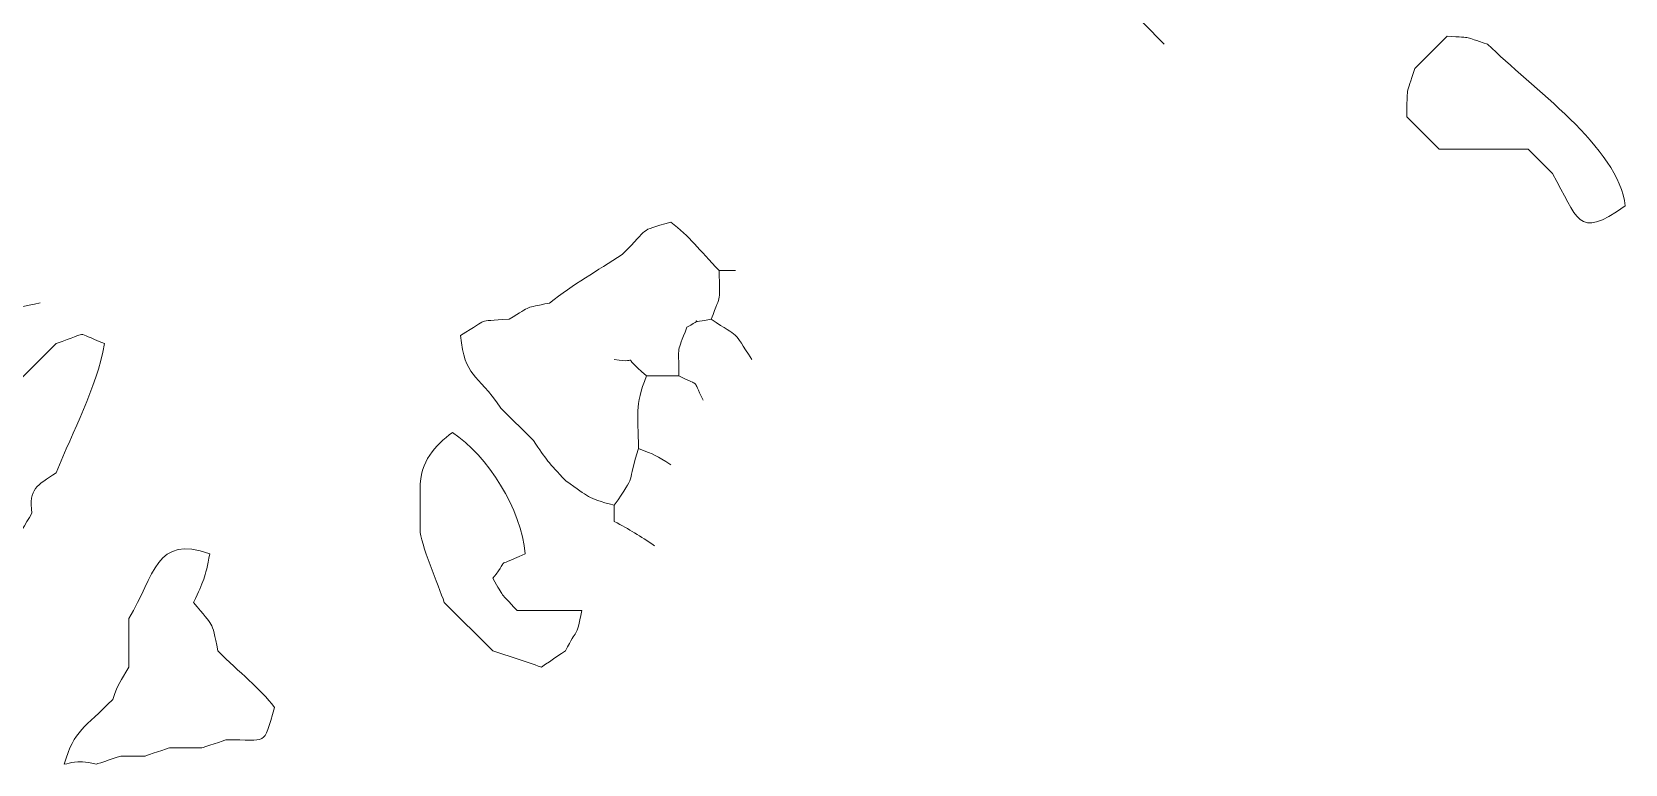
# Model space of a CAD drawing. Header units: centimetres. Extents: x -40.3 to 39, y -29.8 to 28.8.
# Drawn here: x 21.619 to 24.956, y -18.232 to -16.698 of the extents above; entities that cross this region are included whole.
import ezdxf

# ---------------------------------------------------------------- set-up
doc = ezdxf.new("R2010")
doc.units = ezdxf.units.CM
doc.header["$MEASUREMENT"] = 0
doc.layers.add('layer 1', color=7, linetype='Continuous')

msp = doc.modelspace()

# ---------------------------------------------------------------- linework, layer by layer
at = {"layer": 'layer 1', "color": 225, "lineweight": 0}
for points, knots in [([(23.99034, -15.09782), (23.99034, -15.09782), (23.99034, -15.19946), (23.99034, -15.19946), (23.99034, -15.19946), (23.99034, -15.19946), (23.92258, -15.26718), (23.92258, -15.26718), (23.92258, -15.26718), (23.92158, -15.26918), (23.89054, -15.31513), (23.88871, -15.31799), (23.88871, -15.31799), (23.88871, -15.31799), (23.75316, -15.45354), (23.75316, -15.45354), (23.75316, -15.45354), (23.75196, -15.45555), (23.72112, -15.5015), (23.71929, -15.50436), (23.71929, -15.50436), (23.71929, -15.50436), (23.58376, -15.63989), (23.58376, -15.63989), (23.58376, -15.63989), (23.52547, -15.72902), (23.47024, -15.81379), (23.43131, -15.91096), (23.43131, -15.91096), (23.43131, -15.91096), (23.43129, -15.97871), (23.43129, -15.97871), (23.43129, -15.97871), (23.54022, -15.98567), (23.70597, -15.97869), (23.83787, -15.97869), (23.83787, -15.97869), (23.89197, -15.99625), (23.96847, -16.019), (24.02419, -16.0295), (24.02419, -16.0295), (24.08899, -16.08205), (24.09714, -16.07347), (24.1428, -16.14811), (24.1428, -16.14811), (24.05849, -16.21465), (23.95173, -16.25414), (23.85479, -16.31753), (23.85479, -16.31753), (23.80393, -16.37263), (23.805, -16.37784), (23.77011, -16.43611), (23.77011, -16.43611), (23.77011, -16.50154), (23.76686, -16.46936), (23.75316, -16.50389), (23.75316, -16.50389), (23.8374, -16.56079), (23.91389, -16.64768), (23.99034, -16.72413)], [0, 0, 0, 0, 0.0625, 0.0625, 0.0625, 0.0625, 0.125, 0.125, 0.125, 0.125, 0.1875, 0.1875, 0.1875, 0.1875, 0.25, 0.25, 0.25, 0.25, 0.3125, 0.3125, 0.3125, 0.3125, 0.375, 0.375, 0.375, 0.375, 0.4375, 0.4375, 0.4375, 0.4375, 0.5, 0.5, 0.5, 0.5, 0.5625, 0.5625, 0.5625, 0.5625, 0.625, 0.625, 0.625, 0.625, 0.6875, 0.6875, 0.6875, 0.6875, 0.75, 0.75, 0.75, 0.75, 0.8125, 0.8125, 0.8125, 0.8125, 0.875, 0.875, 0.875, 0.875, 1, 1, 1, 1]), ([(24.95605, -17.06295), (24.85281, -17.13647), (24.85862, -17.08709), (24.80357, -16.99518), (24.80357, -16.99518), (24.80357, -16.99518), (24.75275, -16.94437), (24.75275, -16.94437), (24.75275, -16.94437), (24.75275, -16.94437), (24.56639, -16.94435), (24.56639, -16.94435), (24.56639, -16.94435), (24.56639, -16.94435), (24.49862, -16.87662), (24.49862, -16.87662), (24.49862, -16.87662), (24.50003, -16.80999), (24.49619, -16.83477), (24.51557, -16.77499), (24.51557, -16.77499), (24.51557, -16.77499), (24.58333, -16.7072), (24.58333, -16.7072), (24.58333, -16.7072), (24.64147, -16.71177), (24.61388, -16.70661), (24.668, -16.72417), (24.668, -16.72417), (24.75668, -16.81281), (24.94399, -16.94089), (24.95605, -17.06295)], [0, 0, 0, 0, 0.1111111, 0.1111111, 0.1111111, 0.1111111, 0.2222222, 0.2222222, 0.2222222, 0.2222222, 0.3333333, 0.3333333, 0.3333333, 0.3333333, 0.4444444, 0.4444444, 0.4444444, 0.4444444, 0.5555556, 0.5555556, 0.5555556, 0.5555556, 0.6666667, 0.6666667, 0.6666667, 0.6666667, 0.7777778, 0.7777778, 0.7777778, 0.7777778, 1, 1, 1, 1]), ([(21.40636, -17.18857), (21.42283, -17.13882), (21.42823, -17.15037), (21.43235, -17.09682), (21.43235, -17.09682), (21.34976, -17.06476), (21.3463, -17.08491), (21.26293, -17.11377), (21.26293, -17.11377), (21.22774, -17.07855), (21.23226, -17.09133), (21.21211, -17.07987), (21.21211, -17.07987), (21.21211, -17.07987), (21.14437, -17.07989), (21.14437, -17.07989), (21.14437, -17.07989), (21.11392, -17.10397), (21.10758, -17.11001), (21.07661, -17.13069), (21.07661, -17.13069), (21.07661, -17.13069), (20.99192, -17.2154), (20.99192, -17.2154), (20.99192, -17.2154), (20.97137, -17.24744), (20.96584, -17.25247), (20.9411, -17.28316), (20.9411, -17.28316), (20.93639, -17.34457), (20.92416, -17.34446), (20.92416, -17.40175), (20.92416, -17.40175), (20.92416, -17.44223), (20.94266, -17.47038), (20.95801, -17.50338), (20.95801, -17.50338), (20.99019, -17.56353), (21.02171, -17.59964), (21.05966, -17.65585), (21.05966, -17.65585), (21.05966, -17.65585), (21.11048, -17.70665), (21.11048, -17.70665), (21.11048, -17.70665), (21.15349, -17.77241), (21.19801, -17.84911), (21.24603, -17.90996), (21.24603, -17.90996), (21.28396, -17.93267), (21.31706, -17.96076), (21.36461, -17.96078), (21.36461, -17.96078), (21.39411, -17.96078), (21.4071, -17.9522), (21.43237, -17.94383), (21.43237, -17.94383), (21.43237, -17.94383), (21.53401, -17.8422), (21.53401, -17.8422), (21.53401, -17.8422), (21.56466, -17.79531), (21.59038, -17.75397), (21.6187, -17.70663), (21.6187, -17.70663), (21.61163, -17.65451), (21.62896, -17.64902), (21.66939, -17.62194), (21.66939, -17.62194), (21.70558, -17.5317), (21.75258, -17.44859), (21.77102, -17.35091), (21.77102, -17.35091), (21.70219, -17.32568), (21.74535, -17.32628), (21.66939, -17.35089), (21.66939, -17.35089), (21.66939, -17.35089), (21.5847, -17.43562), (21.5847, -17.43562), (21.5847, -17.43562), (21.56423, -17.46622), (21.55078, -17.48872), (21.53388, -17.52031), (21.53388, -17.52031), (21.56587, -17.63908), (21.56677, -17.67259), (21.48317, -17.70663), (21.48317, -17.70663), (21.45111, -17.68614), (21.44612, -17.68057), (21.41543, -17.65583), (21.41543, -17.65583), (21.41543, -17.65583), (21.41543, -17.52031), (21.41543, -17.52031), (21.41543, -17.52031), (21.45969, -17.45265), (21.49309, -17.39662), (21.55098, -17.33396), (21.55098, -17.33396), (21.55098, -17.33396), (21.55098, -17.28314), (21.55098, -17.28314), (21.55098, -17.28314), (21.58436, -17.27668), (21.60228, -17.27264), (21.63566, -17.26618)], [0, 0, 0, 0, 0.0357143, 0.0357143, 0.0357143, 0.0357143, 0.0714286, 0.0714286, 0.0714286, 0.0714286, 0.1071429, 0.1071429, 0.1071429, 0.1071429, 0.1428571, 0.1428571, 0.1428571, 0.1428571, 0.1785714, 0.1785714, 0.1785714, 0.1785714, 0.2142857, 0.2142857, 0.2142857, 0.2142857, 0.25, 0.25, 0.25, 0.25, 0.2857143, 0.2857143, 0.2857143, 0.2857143, 0.3214286, 0.3214286, 0.3214286, 0.3214286, 0.3571429, 0.3571429, 0.3571429, 0.3571429, 0.3928571, 0.3928571, 0.3928571, 0.3928571, 0.4285714, 0.4285714, 0.4285714, 0.4285714, 0.4642857, 0.4642857, 0.4642857, 0.4642857, 0.5, 0.5, 0.5, 0.5, 0.5357143, 0.5357143, 0.5357143, 0.5357143, 0.5714286, 0.5714286, 0.5714286, 0.5714286, 0.6071429, 0.6071429, 0.6071429, 0.6071429, 0.6428571, 0.6428571, 0.6428571, 0.6428571, 0.6785714, 0.6785714, 0.6785714, 0.6785714, 0.7142857, 0.7142857, 0.7142857, 0.7142857, 0.75, 0.75, 0.75, 0.75, 0.7857143, 0.7857143, 0.7857143, 0.7857143, 0.8214286, 0.8214286, 0.8214286, 0.8214286, 0.8571429, 0.8571429, 0.8571429, 0.8571429, 0.8928571, 0.8928571, 0.8928571, 0.8928571, 0.9285714, 0.9285714, 0.9285714, 0.9285714, 1, 1, 1, 1]), ([(22.92313, -17.77446), (22.89238, -17.7539), (22.87044, -17.74046), (22.83842, -17.72366), (22.83842, -17.72366), (22.83842, -17.72366), (22.83842, -17.68979), (22.83842, -17.68979), (22.83842, -17.68979), (22.77749, -17.67357), (22.78991, -17.67368), (22.73679, -17.63895), (22.73679, -17.63895), (22.70012, -17.59913), (22.69679, -17.59535), (22.66905, -17.55426), (22.66905, -17.55426), (22.66905, -17.55426), (22.60126, -17.4865), (22.60126, -17.4865), (22.60126, -17.4865), (22.54936, -17.40969), (22.52545, -17.42409), (22.51657, -17.33405), (22.51657, -17.33405), (22.58237, -17.29608), (22.54323, -17.30589), (22.61823, -17.30013), (22.61823, -17.30013), (22.66917, -17.2701), (22.647, -17.27804), (22.70292, -17.26628), (22.70292, -17.26628), (22.75386, -17.22605), (22.80169, -17.19974), (22.85539, -17.16465), (22.85539, -17.16465), (22.91564, -17.1057), (22.88463, -17.11771), (22.95703, -17.09686), (22.95703, -17.09686), (22.99711, -17.12711), (23.01546, -17.15434), (23.05866, -17.19852)], [0, 0, 0, 0, 0.0833333, 0.0833333, 0.0833333, 0.0833333, 0.1666667, 0.1666667, 0.1666667, 0.1666667, 0.25, 0.25, 0.25, 0.25, 0.3333333, 0.3333333, 0.3333333, 0.3333333, 0.4166667, 0.4166667, 0.4166667, 0.4166667, 0.5, 0.5, 0.5, 0.5, 0.5833333, 0.5833333, 0.5833333, 0.5833333, 0.6666667, 0.6666667, 0.6666667, 0.6666667, 0.75, 0.75, 0.75, 0.75, 0.8333333, 0.8333333, 0.8333333, 0.8333333, 1, 1, 1, 1]), ([(23.04159, -17.30011), (23.0641, -17.24214), (23.05853, -17.2681), (23.05853, -17.19848), (23.05853, -17.19848), (23.05853, -17.19848), (23.0924, -17.19845), (23.0924, -17.19845)], [0, 0, 0, 0, 0.3333333, 0.3333333, 0.3333333, 0.3333333, 1, 1, 1, 1]), ([(23.02477, -17.46953), (22.99933, -17.42055), (23.02298, -17.44411), (22.97395, -17.41871), (22.97395, -17.41871), (22.97395, -17.34909), (22.96838, -17.37502), (22.99088, -17.31708), (22.99088, -17.31708), (23.03877, -17.29098), (22.97673, -17.31373), (23.04169, -17.30013), (23.04169, -17.30013), (23.10318, -17.34169), (23.08592, -17.32011), (23.12638, -17.38484)], [0, 0, 0, 0, 0.2, 0.2, 0.2, 0.2, 0.4, 0.4, 0.4, 0.4, 0.6, 0.6, 0.6, 0.6, 1, 1, 1, 1]), ([(22.8383, -17.38484), (22.90066, -17.39457), (22.84453, -17.36676), (22.90606, -17.41869), (22.90606, -17.41869), (22.90606, -17.41869), (22.97382, -17.41871), (22.97382, -17.41871)], [0, 0, 0, 0, 0.3333333, 0.3333333, 0.3333333, 0.3333333, 1, 1, 1, 1]), ([(22.73664, -17.99469), (22.73463, -17.9957), (22.6887, -18.02675), (22.68582, -18.02857), (22.68582, -18.02857), (22.65191, -18.01685), (22.6181, -18.00643), (22.58419, -17.99469), (22.58419, -17.99469), (22.58419, -17.99469), (22.48255, -17.89306), (22.48255, -17.89306), (22.48255, -17.89306), (22.47056, -17.85836), (22.43173, -17.76901), (22.43173, -17.74056), (22.43173, -17.74056), (22.43173, -17.74056), (22.43173, -17.65585), (22.43173, -17.65585), (22.43173, -17.65585), (22.43173, -17.59601), (22.46302, -17.56557), (22.4995, -17.53729), (22.4995, -17.53729), (22.57285, -17.58587), (22.64482, -17.69839), (22.65197, -17.7914), (22.65197, -17.7914), (22.57834, -17.82641), (22.62527, -17.79281), (22.58421, -17.8422), (22.58421, -17.8422), (22.60946, -17.88659), (22.59678, -17.86845), (22.63503, -17.90996), (22.63503, -17.90996), (22.63503, -17.90996), (22.77057, -17.90996), (22.77057, -17.90996), (22.77057, -17.90996), (22.75832, -17.97337), (22.76093, -17.94398), (22.73664, -17.99469)], [0, 0, 0, 0, 0.0833333, 0.0833333, 0.0833333, 0.0833333, 0.1666667, 0.1666667, 0.1666667, 0.1666667, 0.25, 0.25, 0.25, 0.25, 0.3333333, 0.3333333, 0.3333333, 0.3333333, 0.4166667, 0.4166667, 0.4166667, 0.4166667, 0.5, 0.5, 0.5, 0.5, 0.5833333, 0.5833333, 0.5833333, 0.5833333, 0.6666667, 0.6666667, 0.6666667, 0.6666667, 0.75, 0.75, 0.75, 0.75, 0.8333333, 0.8333333, 0.8333333, 0.8333333, 1, 1, 1, 1]), ([(22.8383, -17.68977), (22.88649, -17.62211), (22.86406, -17.64849), (22.88911, -17.57117), (22.88911, -17.57117), (22.92452, -17.58404), (22.9254, -17.58502), (22.95688, -17.60506)], [0, 0, 0, 0, 0.3333333, 0.3333333, 0.3333333, 0.3333333, 1, 1, 1, 1]), ([(21.78797, -18.09635), (21.80118, -18.05962), (21.80295, -18.0606), (21.82184, -18.02859), (21.82184, -18.02859), (21.82184, -18.02859), (21.82184, -17.92695), (21.82184, -17.92695), (21.82184, -17.92695), (21.87609, -17.83642), (21.87833, -17.75004), (21.99126, -17.79142), (21.99126, -17.79142), (21.9814, -17.84357), (21.97867, -17.84728), (21.95739, -17.89306), (21.95739, -17.89306), (22.00116, -17.94853), (21.99363, -17.92552), (22.00821, -17.99472), (22.00821, -17.99472), (22.0536, -18.04011), (22.09616, -18.07266), (22.12679, -18.1133), (22.12679, -18.1133), (22.10175, -18.1985), (22.11466, -18.17912), (22.02515, -18.18104), (22.02515, -18.18104), (22.02415, -18.18145), (21.97717, -18.19696), (21.97433, -18.19801), (21.97433, -18.19801), (21.97433, -18.19801), (21.90659, -18.19799), (21.90659, -18.19799), (21.90659, -18.19799), (21.90559, -18.19839), (21.85859, -18.21391), (21.85575, -18.21491), (21.85575, -18.21491), (21.85575, -18.21491), (21.80494, -18.21493), (21.80494, -18.21493), (21.80494, -18.21493), (21.80393, -18.21534), (21.75696, -18.23083), (21.75414, -18.23186), (21.75414, -18.23186), (21.70411, -18.22138), (21.70309, -18.23085), (21.68638, -18.23188), (21.68638, -18.23188), (21.70723, -18.15944), (21.7291, -18.15656), (21.78797, -18.09635)], [0, 0, 0, 0, 0.0666667, 0.0666667, 0.0666667, 0.0666667, 0.1333333, 0.1333333, 0.1333333, 0.1333333, 0.2, 0.2, 0.2, 0.2, 0.2666667, 0.2666667, 0.2666667, 0.2666667, 0.3333333, 0.3333333, 0.3333333, 0.3333333, 0.4, 0.4, 0.4, 0.4, 0.4666667, 0.4666667, 0.4666667, 0.4666667, 0.5333333, 0.5333333, 0.5333333, 0.5333333, 0.6, 0.6, 0.6, 0.6, 0.6666667, 0.6666667, 0.6666667, 0.6666667, 0.7333333, 0.7333333, 0.7333333, 0.7333333, 0.8, 0.8, 0.8, 0.8, 0.8666667, 0.8666667, 0.8666667, 0.8666667, 1, 1, 1, 1])]:
    msp.add_open_spline(points, degree=3, knots=knots, dxfattribs=at)
msp.add_open_spline([(22.90612, -17.41869), (22.88021, -17.48543), (22.88918, -17.49606), (22.88918, -17.57117)], degree=3, dxfattribs=at)

doc.saveas('drawing.dxf')
